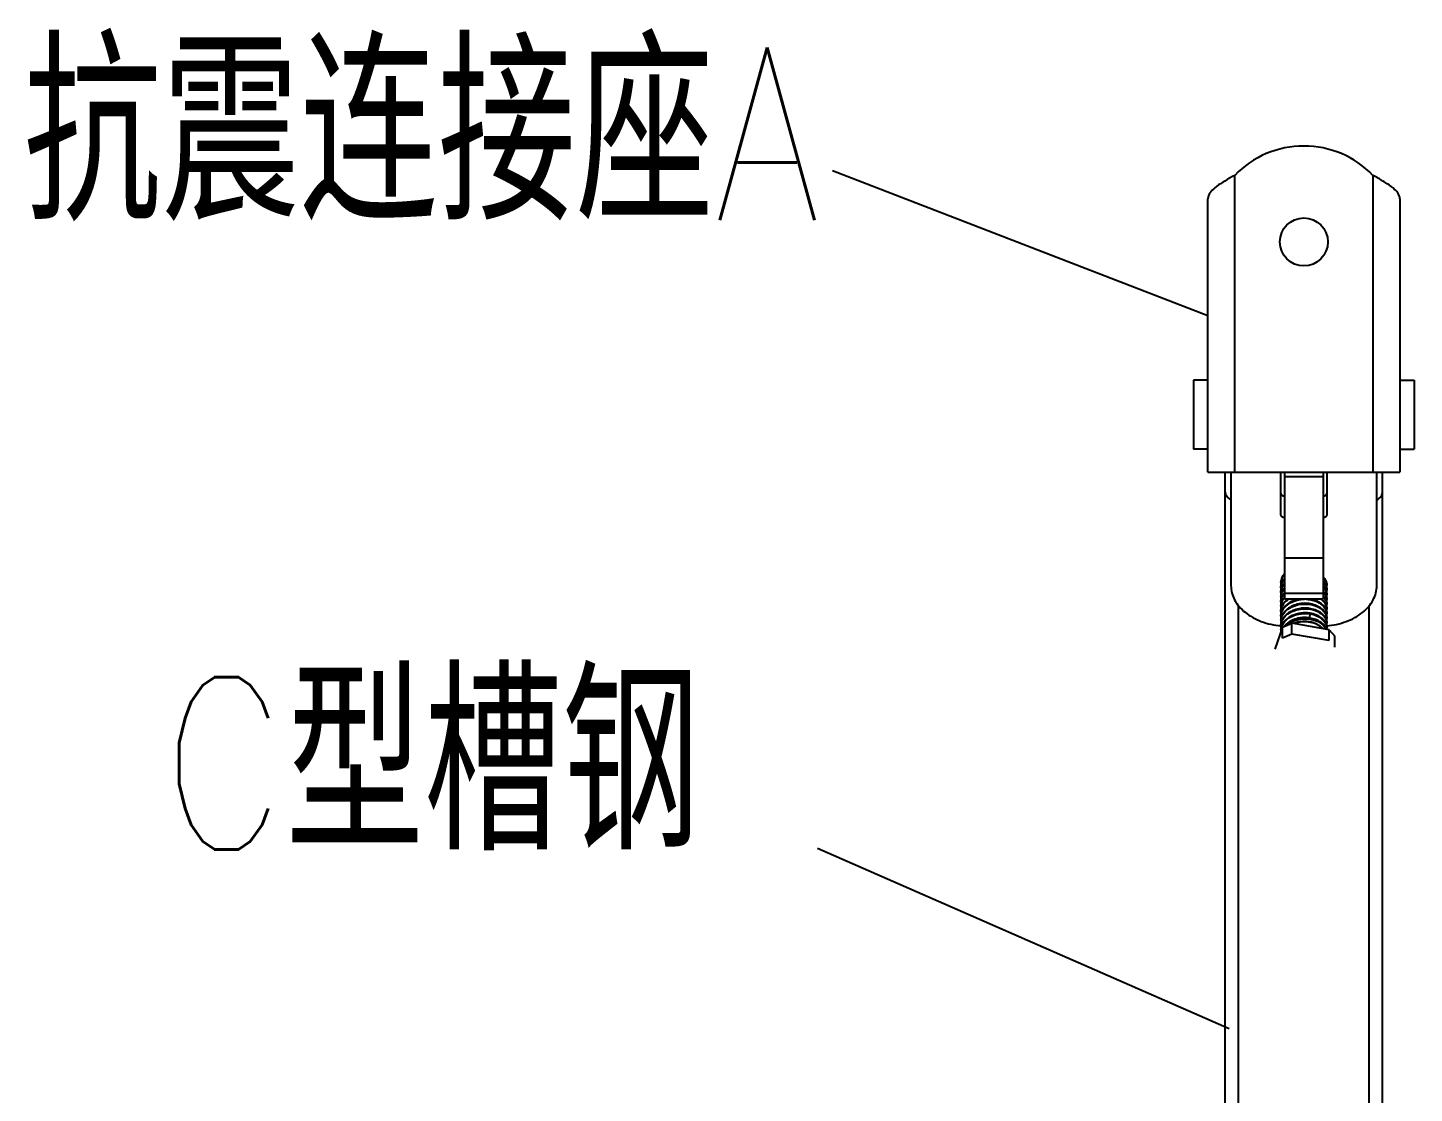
# Model space of a CAD drawing. Extents: x 27938 to 650306, y -92720 to 1524912.
# Drawn here: x 290876 to 294090, y 824589 to 827060 of the extents above; entities that cross this region are included whole.
import ezdxf

# ---------------------------------------------------------------- set-up
doc = ezdxf.new("R2010")
doc.units = 0
doc.header["$LTSCALE"] = 1000
doc.header["$MEASUREMENT"] = 0
doc.layers.add('W_DIM', color=4, linetype='Continuous')
doc.styles.get("Standard").update_dxf_attribs({"font": 'gbenor.shx', "bigfont": 'gbcbig.shx'})
doc.styles.add('wwp100', font='txt.shx', dxfattribs={"width": 0.7, "height": 400, "bigfont": 'hztxt.shx'})
doc.dimstyles.get("Standard").update_dxf_attribs({"dimtxt": 0.18, "dimasz": 0.18, "dimexe": 0.18, "dimexo": 0.0625, "dimgap": 0.09, "dimtad": 0, "dimtih": 1, "dimtoh": 1, "dimdec": 4, "dimzin": 0, "dimdsep": 46, "dimtxsty": 'Standard', "dimcen": 0.09, "dimadec": 0, "dimazin": 0, "dimtfac": 1, "dimtdec": 4, "dimtofl": 0, "dimtmove": 0, "dimatfit": 3, "dimfxl": 1, "dimtolj": 1, "dimtzin": 0, "dimarcsym": 0})

msp = doc.modelspace()

# ---------------------------------------------------------------- linework, layer by layer
at = {"linetype": 'Continuous'}
for p, q in [((293673.7, 826029.6), (293673.7, 826717.8)), ((293994, 826029.6), (293994, 826717.8)), ((293611.4, 826029.6), (293611.4, 826663.4)), ((294056.3, 826663.4), (294056.3, 826029.6)), ((293611.4, 826243.2), (293578, 826243.2)), ((294056.3, 826243.2), (294089.6, 826243.2)), ((293611.4, 826083), (293578, 826083)), ((294056.3, 826083), (294089.6, 826083)), ((293611.4, 826029.6), (294056.3, 826029.6)), ((293651.4, 823232.9), (293651.4, 826029.6)), ((293664.8, 826029.6), (293664.8, 825766.7)), ((293780.4, 825930.3), (293780.4, 826029.6)), ((293789.3, 825734.8), (293789.3, 826029.6)), ((293878.3, 826018.8), (293789.3, 826018.8)), ((293878.3, 826029.6), (293878.3, 825734.8)), ((293887.2, 826029.6), (293887.2, 825930.3)), ((294002.9, 825766.7), (294002.9, 826029.6)), ((294016.2, 823232.9), (294016.2, 826029.6)), ((293878.3, 825830.1), (293789.3, 825830.1)), ((293878.3, 825747.9), (293789.3, 825747.9)), ((293682.6, 823364.5), (293682.6, 825720.1)), ((293878.3, 825734.8), (293789.3, 825734.8)), ((293985.1, 823364.5), (293985.1, 825720.1)), ((293848.2, 825700.9), (293845.9, 825691.7)), ((293784.3, 825670.1), (293766.5, 825619.1)), ((293784.3, 825670.1), (293805.8, 825679.3)), ((293784.3, 825644.9), (293784.3, 825670.1)), ((293805.8, 825654.1), (293784.3, 825644.9)), ((293805.8, 825654.1), (293805.8, 825679.3)), ((293892.2, 825664.2), (293805.8, 825679.3)), ((293892.2, 825639), (293805.8, 825654.1)), ((293892.2, 825639), (293892.2, 825664.2)), ((293892.2, 825664.2), (293905.2, 825649)), ((293905.2, 825623.8), (293905.2, 825649))]:
    msp.add_line(p, q, dxfattribs=at)
for p, q in [((293578, 826243.2), (293578, 826083)), ((294089.6, 826243.2), (294089.6, 826083))]:
    msp.add_line(p, q)
msp.add_circle((293833.8, 826563.5), 55.6, dxfattribs=at)
for centre, radius, start, end in [((293833.8, 826563.5), 222.4, 43.9455, 136.0545), ((293839.9, 826405.1), 354.2, 117.9978, 119.2622), ((293827.7, 826405.1), 354.2, 60.7378, 62.0022), ((293811.5, 825772.5), 31.1, 161.5412, 164.0381), ((293812.1, 825770.9), 31.7, 159.3246, 161.5397), ((293820.1, 825767.4), 41.2, 138.472, 140.2955), ((293820.5, 825765.7), 41.7, 138.4075, 138.7304), ((293809.7, 825771.5), 29.2, 177.3027, 179.992), ((293809.9, 825771.5), 29.5, 180.0173, 189.9275), ((293809.7, 825760.4), 29.2, 177.305, 180.0025), ((293809.9, 825760.5), 29.5, 180.0276, 189.8759), ((293809.7, 825749.4), 29.2, 177.3161, 179.989), ((293809.9, 825749.5), 29.5, 180.0138, 189.8367), ((293809.7, 825771.5), 29.3, 174.7523, 177.3019), ((293811.5, 825761.5), 31.1, 161.5413, 164.0389), ((293811.5, 825750.4), 31.1, 161.5413, 164.0385), ((293811.5, 825739.4), 31.1, 161.5412, 164.0376), ((293812.1, 825759.9), 31.7, 159.3256, 161.5398), ((293812.1, 825748.9), 31.7, 159.3258, 161.5398), ((293812.1, 825737.9), 31.7, 159.3249, 161.5397), ((293819.8, 825723.6), 40.8, 138.3967, 141.6133), ((293820.2, 825721.9), 41.3, 138.4376, 140.031), ((293852.3, 825750.3), 36.6, 41.1985, 44.5335), ((293852.3, 825739.3), 36.6, 41.2062, 44.5129), ((293852.3, 825728.3), 36.6, 41.1907, 44.5341), ((293862.7, 825766), 24.6, 348.9554, 359.9474), ((293862.7, 825755), 24.5, 349.0023, 359.951), ((293862.9, 825766), 24.3, 359.9892, 3.2265), ((293862.9, 825754.9), 24.3, 359.9925, 3.2106), ((293862.9, 825743.9), 24.3, 0.0017, 3.215), ((293809.7, 825738.4), 29.2, 177.3022, 179.995), ((293809.9, 825738.4), 29.5, 180.0203, 189.9184), ((293809.7, 825727.4), 29.2, 177.308, 179.9989), ((293809.9, 825727.4), 29.5, 180.024, 189.859), ((293809.7, 825716.4), 29.2, 177.3122, 179.992), ((293809.9, 825716.4), 29.5, 180.0173, 189.9253), ((293809.7, 825738.4), 29.3, 174.7419, 177.3015), ((293809.7, 825716.4), 29.3, 174.7482, 177.3114), ((293811.5, 825728.4), 31.1, 161.5413, 164.0388), ((293811.5, 825717.4), 31.1, 161.5413, 164.0384), ((293811.5, 825706.4), 31.1, 161.5413, 164.0388), ((293812.1, 825726.9), 31.7, 159.3257, 161.5398), ((293812.1, 825715.9), 31.7, 159.3253, 161.5398), ((293812.1, 825704.8), 31.7, 159.3251, 161.5397), ((293819.7, 825711.3), 40.6, 138.4163, 142.3647), ((293836.3, 825651.3), 63.2, 97.4815, 97.789), ((293836.8, 825666.3), 59.1, 78.9677, 81.0182), ((293836.7, 825655), 59.4, 80.0433, 80.9667), ((293849.2, 825703), 41.1, 47.6925, 50.7716), ((293851.6, 825705.6), 37.7, 41.248, 47.7355), ((293852.3, 825717.3), 36.6, 41.2049, 44.5298), ((293862.7, 825743.9), 24.6, 348.9469, 359.9595), ((293862.7, 825732.9), 24.5, 348.9984, 359.9503), ((293862.7, 825721.9), 24.5, 348.9949, 359.9563), ((293862.9, 825732.9), 24.3, 359.9919, 3.2231), ((293862.9, 825721.9), 24.3, 359.9979, 3.2133), ((293809.7, 825705.4), 29.2, 177.3041, 179.9996), ((293809.9, 825705.4), 29.5, 180.0245, 189.605), ((293809.7, 825694.4), 29.2, 177.3143, 179.9937), ((293809.9, 825694.4), 29.5, 180.0186, 189.8496), ((293809.7, 825683.4), 29.2, 177.307, 179.992), ((293809.9, 825683.4), 29.5, 180.0173, 189.9289), ((293809.7, 825683.4), 29.3, 174.7549, 177.3062), ((293811.5, 825695.4), 31.1, 161.881, 164.0359), ((293811.5, 825684.4), 31.1, 161.5413, 164.0381), ((293811.5, 825673.4), 31.1, 161.5413, 164.0389), ((293811.7, 825695.3), 31.3, 161.544, 161.883), ((293812.1, 825693.8), 31.7, 159.3259, 161.5398), ((293812.1, 825682.8), 31.7, 159.3246, 161.5398), ((293812.1, 825671.8), 31.7, 159.3254, 161.5398), ((293836.8, 825633.4), 59.1, 79.4958, 81.0948), ((293836.6, 825620.6), 71.7, 80.7386, 82.5614), ((293836.9, 825633.9), 58.5, 78.82, 79.4945), ((293862.7, 825710.9), 24.6, 348.938, 359.9563), ((293862.7, 825699.9), 24.5, 349.0046, 359.951), ((293862.7, 825688.9), 24.5, 348.9821, 359.9616), ((293862.9, 825710.9), 24.3, 359.9985, 3.2205), ((293862.9, 825699.9), 24.3, 359.9925, 3.2199), ((293862.9, 825688.9), 24.3, 0.0034, 3.2144), ((293809.7, 825672.4), 29.2, 177.3051, 180.0027), ((293809.9, 825672.4), 29.5, 180.0278, 189.8922), ((293809.8, 825661.3), 29.4, 177.1433, 179.9919), ((293809.9, 825661.3), 29.4, 179.9935, 183.4685), ((293809.9, 825661.3), 29.4, 174.7806, 177.1426), ((293811.5, 825662.4), 31.1, 161.541, 164.1702), ((293812.2, 825660.7), 31.8, 159.2606, 161.5798), ((293862.7, 825677.9), 24.6, 348.9355, 359.9502), ((293862.9, 825677.9), 24.3, 359.9923, 3.2257), ((293862.9, 825666.9), 24.3, 355.7888, 3.2155)]:
    msp.add_arc(centre, radius, start, end, dxfattribs=at)
for points, knots in [([(293666.8, 826714.1), (293659.5, 826710), (293645.8, 826702.1), (293625.1, 826688.3), (293611.4, 826673.3), (293611.4, 826663.4)], [0, 0, 0, 0, 0.326101, 0.611119, 1, 1, 1, 1]), ([(294056.3, 826663.4), (294056.3, 826673.3), (294042.6, 826688.3), (294021.9, 826702.1), (294008.1, 826710), (294000.8, 826714.1)], [0, 0, 0, 0, 0.388881, 0.673899, 1, 1, 1, 1]), ([(293651.4, 825983.8), (293651.4, 825980.2), (293654.4, 825972.4), (293660.9, 825967.6), (293664.7, 825965.7)], [0, 0, 0, 0, 0.461863, 1, 1, 1, 1]), ([(293780.4, 825980.6), (293780.4, 825978.9), (293783.1, 825975.2), (293787.2, 825974.3), (293789.3, 825974.3)], [0, 0, 0, 0, 0.440239, 1, 1, 1, 1]), ([(293878.3, 825974.3), (293880.5, 825974.3), (293884.6, 825975.2), (293887.2, 825978.9), (293887.2, 825980.6)], [0, 0, 0, 0, 0.559761, 1, 1, 1, 1]), ([(294003, 825965.7), (294006.7, 825967.6), (294013.2, 825972.4), (294016.2, 825980.2), (294016.2, 825983.8)], [0, 0, 0, 0, 0.538137, 1, 1, 1, 1]), ([(293789.3, 825924), (293787.2, 825924), (293783.1, 825924.8), (293780.4, 825928.6), (293780.4, 825930.3)], [0, 0, 0, 0, 0.559761, 1, 1, 1, 1]), ([(293887.2, 825930.3), (293887.2, 825928.6), (293884.6, 825924.8), (293880.5, 825924), (293878.3, 825924)], [0, 0, 0, 0, 0.440239, 1, 1, 1, 1]), ([(293788.4, 825793.7), (293787.7, 825792.8), (293785.1, 825789.3), (293783, 825785.4), (293782, 825782.3)], [0, 0, 0, 0, 0.25881, 1, 1, 1, 1]), ([(293789.3, 825783.7), (293788.5, 825782.7), (293785.4, 825779), (293783.1, 825774.7), (293782, 825771.3)], [0, 0, 0, 0, 0.25985, 1, 1, 1, 1]), ([(293782.4, 825782.1), (293782.8, 825783.1), (293784.5, 825787.1), (293787, 825790.7), (293789.2, 825793.2)], [0, 0, 0, 0, 0.242679, 1, 1, 1, 1]), ([(293782.4, 825771.1), (293782.8, 825772.1), (293784.6, 825776.1), (293787.1, 825779.8), (293789.3, 825782.3)], [0, 0, 0, 0, 0.242549, 1, 1, 1, 1]), ([(293887.2, 825767.3), (293887.2, 825770.8), (293885.5, 825778.2), (293881.1, 825784.3), (293878.5, 825787)], [0, 0, 0, 0, 0.479607, 1, 1, 1, 1]), ([(293878.5, 825785.7), (293881, 825783.1), (293885.1, 825777.5), (293887, 825770.6), (293887.2, 825767.3)], [0, 0, 0, 0, 0.520009, 1, 1, 1, 1]), ([(293664.8, 825766.7), (293664.8, 825755.3), (293671.4, 825731), (293697.7, 825701.7), (293735.5, 825681.2), (293765, 825674.6), (293780.5, 825673.2)], [0, 0, 0, 0, 0.212085, 0.446759, 0.711828, 1, 1, 1, 1]), ([(293789.3, 825772.7), (293788.5, 825771.7), (293785.5, 825768), (293783.1, 825763.7), (293782, 825760.3)], [0, 0, 0, 0, 0.25988, 1, 1, 1, 1]), ([(293789.3, 825761.7), (293788.5, 825760.7), (293785.5, 825757), (293783.1, 825752.7), (293782, 825749.3)], [0, 0, 0, 0, 0.259876, 1, 1, 1, 1]), ([(293787.9, 825748.9), (293787.2, 825748.1), (293784.8, 825744.8), (293783, 825741.1), (293782, 825738.3)], [0, 0, 0, 0, 0.258068, 1, 1, 1, 1]), ([(293782.4, 825760.1), (293782.8, 825761.1), (293784.6, 825765.1), (293787.1, 825768.8), (293789.3, 825771.3)], [0, 0, 0, 0, 0.242552, 1, 1, 1, 1]), ([(293782.4, 825749.1), (293782.8, 825750.1), (293784.6, 825754.1), (293787.1, 825757.8), (293789.3, 825760.3)], [0, 0, 0, 0, 0.242544, 1, 1, 1, 1]), ([(293782.4, 825738.1), (293782.8, 825739), (293784.4, 825742.7), (293786.6, 825746.1), (293788.6, 825748.4)], [0, 0, 0, 0, 0.243219, 1, 1, 1, 1]), ([(293878.5, 825774.6), (293881, 825772.1), (293885.1, 825766.4), (293887, 825759.6), (293887.2, 825756.3)], [0, 0, 0, 0, 0.519993, 1, 1, 1, 1]), ([(293878.5, 825763.6), (293881, 825761.1), (293885.1, 825755.4), (293887, 825748.6), (293887.2, 825745.3)], [0, 0, 0, 0, 0.52002, 1, 1, 1, 1]), ([(293878.5, 825752.6), (293881, 825750.1), (293885.1, 825744.4), (293887, 825737.6), (293887.2, 825734.3)], [0, 0, 0, 0, 0.520002, 1, 1, 1, 1]), ([(293887.2, 825756.3), (293887.2, 825759.5), (293885.8, 825766.2), (293882.2, 825771.9), (293879.9, 825774.5)], [0, 0, 0, 0, 0.482588, 1, 1, 1, 1]), ([(293887.2, 825745.3), (293887.2, 825748.5), (293885.8, 825755.2), (293882.2, 825760.9), (293879.9, 825763.4)], [0, 0, 0, 0, 0.482583, 1, 1, 1, 1]), ([(293887.2, 825734.3), (293887.2, 825737.5), (293885.8, 825744.2), (293882.2, 825749.9), (293879.9, 825752.4)], [0, 0, 0, 0, 0.482587, 1, 1, 1, 1]), ([(293886.6, 825673.1), (293902.1, 825674.6), (293931.7, 825681), (293969.8, 825701.5), (293996.2, 825730.8), (294002.9, 825755.3), (294002.9, 825766.7)], [0, 0, 0, 0, 0.288185, 0.553327, 0.788006, 1, 1, 1, 1]), ([(293789.3, 825739.6), (293788.5, 825738.7), (293785.5, 825735), (293783.1, 825730.6), (293782, 825727.3)], [0, 0, 0, 0, 0.259878, 1, 1, 1, 1]), ([(293822.1, 825735), (293817.4, 825734), (293808.4, 825731.4), (293796.4, 825724.8), (293787.2, 825716.1), (293783.2, 825708.9), (293782, 825705.2)], [0, 0, 0, 0, 0.276521, 0.537648, 0.778453, 1, 1, 1, 1]), ([(293796.1, 825734.9), (293792.8, 825732.4), (293787.1, 825726.9), (293783.2, 825719.8), (293782, 825716.3)], [0, 0, 0, 0, 0.520421, 1, 1, 1, 1]), ([(293879.9, 825708.4), (293874, 825715.1), (293860.9, 825722.2), (293841.9, 825725.6), (293826.2, 825725.2), (293811.2, 825721.5), (293798, 825714.9), (293787.7, 825705.8), (293783.3, 825698.1), (293782, 825694.2)], [0, 0, 0, 0, 0.235001, 0.369196, 0.507414, 0.643709, 0.772807, 0.891505, 1, 1, 1, 1]), ([(293879.9, 825697.4), (293874, 825704.1), (293860.9, 825711.2), (293841.9, 825714.6), (293826.2, 825714.2), (293811.2, 825710.5), (293798, 825703.9), (293787.7, 825694.8), (293783.3, 825687.1), (293782, 825683.2)], [0, 0, 0, 0, 0.234995, 0.369193, 0.507415, 0.643708, 0.772808, 0.891506, 1, 1, 1, 1]), ([(293782.4, 825727), (293782.7, 825727.8), (293784.1, 825731), (293785.9, 825734), (293787.5, 825736.1)], [0, 0, 0, 0, 0.244171, 1, 1, 1, 1]), ([(293782.4, 825716), (293783.8, 825719.7), (293788.2, 825727), (293794.6, 825732.5), (293798.1, 825734.9)], [0, 0, 0, 0, 0.478395, 1, 1, 1, 1]), ([(293782.4, 825705), (293784.1, 825709.4), (293789.7, 825717.9), (293802.3, 825727.4), (293818.1, 825733.4), (293829.7, 825734.9), (293835.5, 825734.9)], [0, 0, 0, 0, 0.218898, 0.461373, 0.725247, 1, 1, 1, 1]), ([(293782.4, 825694), (293784.2, 825698.7), (293790.3, 825707.7), (293804.2, 825717.4), (293821.4, 825723.2), (293839.9, 825724.6), (293857.8, 825721.5), (293873, 825714.3), (293883.8, 825703.7), (293886.9, 825694.6), (293887.2, 825690.2)], [0, 0, 0, 0, 0.114222, 0.241564, 0.380183, 0.523375, 0.662466, 0.789658, 0.901085, 1, 1, 1, 1]), ([(293782.4, 825683), (293784.2, 825687.7), (293790.3, 825696.7), (293804.2, 825706.4), (293821.4, 825712.2), (293839.9, 825713.6), (293857.8, 825710.5), (293873, 825703.3), (293883.8, 825692.7), (293886.9, 825683.6), (293887.2, 825679.2)], [0, 0, 0, 0, 0.11422, 0.241557, 0.38018, 0.523371, 0.662464, 0.789655, 0.901082, 1, 1, 1, 1]), ([(293846, 825724.8), (293844.1, 825725.1), (293836.4, 825725.9), (293828.5, 825725.3), (293822.8, 825724.1)], [0, 0, 0, 0, 0.247797, 1, 1, 1, 1]), ([(293846, 825713.7), (293844.6, 825714), (293838.6, 825714.7), (293832.5, 825714.5), (293828, 825714)], [0, 0, 0, 0, 0.247252, 1, 1, 1, 1]), ([(293838.8, 825734.9), (293845, 825734.7), (293856.9, 825732.8), (293872.5, 825725.7), (293883.7, 825715), (293886.9, 825705.7), (293887.2, 825701.3)], [0, 0, 0, 0, 0.291873, 0.559175, 0.79302, 1, 1, 1, 1]), ([(293879.9, 825719.4), (293878.2, 825721.3), (293869.9, 825729), (293858.9, 825733.3), (293850.3, 825735)], [0, 0, 0, 0, 0.228177, 1, 1, 1, 1]), ([(293873.4, 825734.9), (293877.3, 825732.1), (293883.9, 825725.5), (293886.9, 825716.5), (293887.2, 825712.3)], [0, 0, 0, 0, 0.52908, 1, 1, 1, 1]), ([(293878.5, 825741.6), (293881, 825739.1), (293885.1, 825733.4), (293887, 825726.6), (293887.2, 825723.3)], [0, 0, 0, 0, 0.520001, 1, 1, 1, 1]), ([(293887.2, 825723.3), (293887.2, 825726.5), (293885.8, 825733.2), (293882.2, 825738.8), (293879.9, 825741.4)], [0, 0, 0, 0, 0.482586, 1, 1, 1, 1]), ([(293887.2, 825712.3), (293887.2, 825715.5), (293885.8, 825722.2), (293882.2, 825727.8), (293879.9, 825730.4)], [0, 0, 0, 0, 0.482585, 1, 1, 1, 1]), ([(293887.2, 825701.3), (293887.2, 825704.5), (293885.8, 825711.1), (293882.2, 825716.8), (293879.9, 825719.4)], [0, 0, 0, 0, 0.482588, 1, 1, 1, 1]), ([(293848.5, 825702.3), (293841.5, 825703.4), (293827.2, 825703.7), (293807.2, 825698.4), (293790.8, 825688), (293783.8, 825677.6), (293782, 825672.2)], [0, 0, 0, 0, 0.271171, 0.538307, 0.783282, 1, 1, 1, 1]), ([(293782.4, 825672), (293784.4, 825677.2), (293791.6, 825687.2), (293807.8, 825697.2), (293827.4, 825702.3), (293841.3, 825702.1), (293848.2, 825700.9)], [0, 0, 0, 0, 0.217951, 0.46337, 0.729831, 1, 1, 1, 1]), ([(293845.9, 825691.6), (293834.9, 825693.1), (293813.1, 825691.3), (293793.9, 825679.6), (293787.7, 825671.7)], [0, 0, 0, 0, 0.526254, 1, 1, 1, 1]), ([(293792.4, 825673.7), (293798.9, 825679.8), (293811.6, 825686.3), (293829.7, 825689.8), (293844, 825689.8), (293857.6, 825687.1), (293872.7, 825680.8), (293881.9, 825672.2), (293884.9, 825665.5)], [0, 0, 0, 0, 0.255096, 0.39268, 0.530602, 0.663916, 0.788307, 1, 1, 1, 1]), ([(293863.2, 825677.1), (293859.4, 825679.1), (293842.4, 825685.4), (293822.7, 825684), (293810, 825678.6)], [0, 0, 0, 0, 0.239303, 1, 1, 1, 1]), ([(293878.6, 825666.7), (293870.9, 825674.7), (293853.4, 825682), (293829.7, 825683), (293817.3, 825680.5), (293811.4, 825678.4)], [0, 0, 0, 0, 0.470214, 0.736055, 1, 1, 1, 1]), ([(293849.3, 825702.1), (293847.1, 825702.6), (293837.9, 825704), (293828.4, 825703.4), (293821.6, 825701.8)], [0, 0, 0, 0, 0.246468, 1, 1, 1, 1]), ([(293845.9, 825691.7), (293843.9, 825692), (293836, 825692.9), (293827.9, 825692.2), (293822.1, 825690.9)], [0, 0, 0, 0, 0.247915, 1, 1, 1, 1]), ([(293848.2, 825700.9), (293853.4, 825700.1), (293863.2, 825697.4), (293875.8, 825690), (293884.5, 825680.1), (293887, 825672.1), (293887.2, 825668.2)], [0, 0, 0, 0, 0.290521, 0.554658, 0.788516, 1, 1, 1, 1]), ([(293879.9, 825675.4), (293878.1, 825677.4), (293869.2, 825685.5), (293857.3, 825689.8), (293848.2, 825691.3)], [0, 0, 0, 0, 0.227377, 1, 1, 1, 1]), ([(293879.9, 825686.4), (293878.1, 825688.4), (293869.3, 825696.5), (293857.5, 825700.8), (293848.5, 825702.3)], [0, 0, 0, 0, 0.22749, 1, 1, 1, 1]), ([(293887.2, 825690.3), (293887.2, 825693.5), (293885.8, 825700.1), (293882.2, 825705.8), (293879.9, 825708.4)], [0, 0, 0, 0, 0.482586, 1, 1, 1, 1]), ([(293887.2, 825679.2), (293887.2, 825682.4), (293885.8, 825689.1), (293882.2, 825694.8), (293879.9, 825697.4)], [0, 0, 0, 0, 0.482586, 1, 1, 1, 1]), ([(293887.2, 825668.2), (293887.2, 825671.4), (293885.8, 825678.1), (293882.2, 825683.8), (293879.9, 825686.4)], [0, 0, 0, 0, 0.482589, 1, 1, 1, 1]), ([(293885.8, 825665.4), (293885.5, 825666.2), (293884.1, 825669.8), (293881.9, 825673.1), (293879.9, 825675.4)], [0, 0, 0, 0, 0.241445, 1, 1, 1, 1])]:
    msp.add_open_spline(points, degree=3, knots=knots, dxfattribs=at)
for points in [[(293781.6, 825781), (293780.8, 825778.4), (293780.4, 825775.6), (293780.4, 825772.8)], [(293780.6, 825774.1), (293780.8, 825776.4), (293781.3, 825778.7), (293782, 825780.9)], [(293781.6, 825770), (293780.8, 825767.4), (293780.4, 825764.6), (293780.4, 825761.8)], [(293781.6, 825759), (293780.8, 825756.3), (293780.4, 825753.6), (293780.4, 825750.8)], [(293781.6, 825748), (293780.8, 825745.3), (293780.4, 825742.6), (293780.4, 825739.8)], [(293780.5, 825761.8), (293780.6, 825764.6), (293781.1, 825767.3), (293782, 825769.9)], [(293780.5, 825750.8), (293780.6, 825753.6), (293781.1, 825756.3), (293782, 825758.9)], [(293780.6, 825741.1), (293780.8, 825743.4), (293781.3, 825745.7), (293782, 825747.9)], [(293781.6, 825737), (293780.8, 825734.3), (293780.4, 825731.5), (293780.4, 825728.8)], [(293781.6, 825726), (293780.8, 825723.3), (293780.4, 825720.5), (293780.4, 825717.8)], [(293781.6, 825715), (293780.8, 825712.3), (293780.4, 825709.5), (293780.4, 825706.8)], [(293780.5, 825728.8), (293780.6, 825731.5), (293781.1, 825734.3), (293782, 825736.9)], [(293780.5, 825706.8), (293780.6, 825709.5), (293781.1, 825712.3), (293782, 825714.9)], [(293780.6, 825719.1), (293780.8, 825721.4), (293781.3, 825723.7), (293782, 825725.9)], [(293781.6, 825704), (293780.8, 825701.3), (293780.4, 825698.5), (293780.4, 825695.8)], [(293781.6, 825692.9), (293780.8, 825690.3), (293780.4, 825687.5), (293780.4, 825684.8)], [(293781.6, 825681.9), (293780.8, 825679.3), (293780.4, 825676.5), (293780.4, 825673.7)], [(293780.5, 825695.8), (293780.6, 825698.5), (293781.1, 825701.3), (293782, 825703.9)], [(293780.5, 825673.7), (293780.6, 825676.5), (293781.1, 825679.2), (293782, 825681.9)], [(293780.6, 825686.1), (293780.8, 825688.4), (293781.3, 825690.7), (293782, 825692.9)], [(293781.6, 825670.9), (293780.8, 825668.2), (293780.4, 825665.5), (293780.4, 825662.7)], [(293780.6, 825663.9), (293780.8, 825666.3), (293781.3, 825668.6), (293782, 825670.8)]]:
    msp.add_open_spline(points, degree=3, dxfattribs=at)

# ---------------------------------------------------------------- texts
at = {"layer": 'W_DIM', "color": 7, "style": 'wwp100', "width": 0.8}
for s, p in [('抗震连接座A', (290866.6, 826614.3)), ('C型槽钢', (291186.6, 825154.4))]:
    msp.add_text(s, height=400, dxfattribs=at).set_placement(p)

# ---------------------------------------------------------------- leaders
for points in [[(293611.4, 826391.8), (292741.2, 826728)], [(293660.6, 824738.7), (292706.9, 825156.8)]]:
    msp.add_leader(points, dimstyle='Standard', override={"dimgap": 20})

doc.saveas('drawing.dxf')
